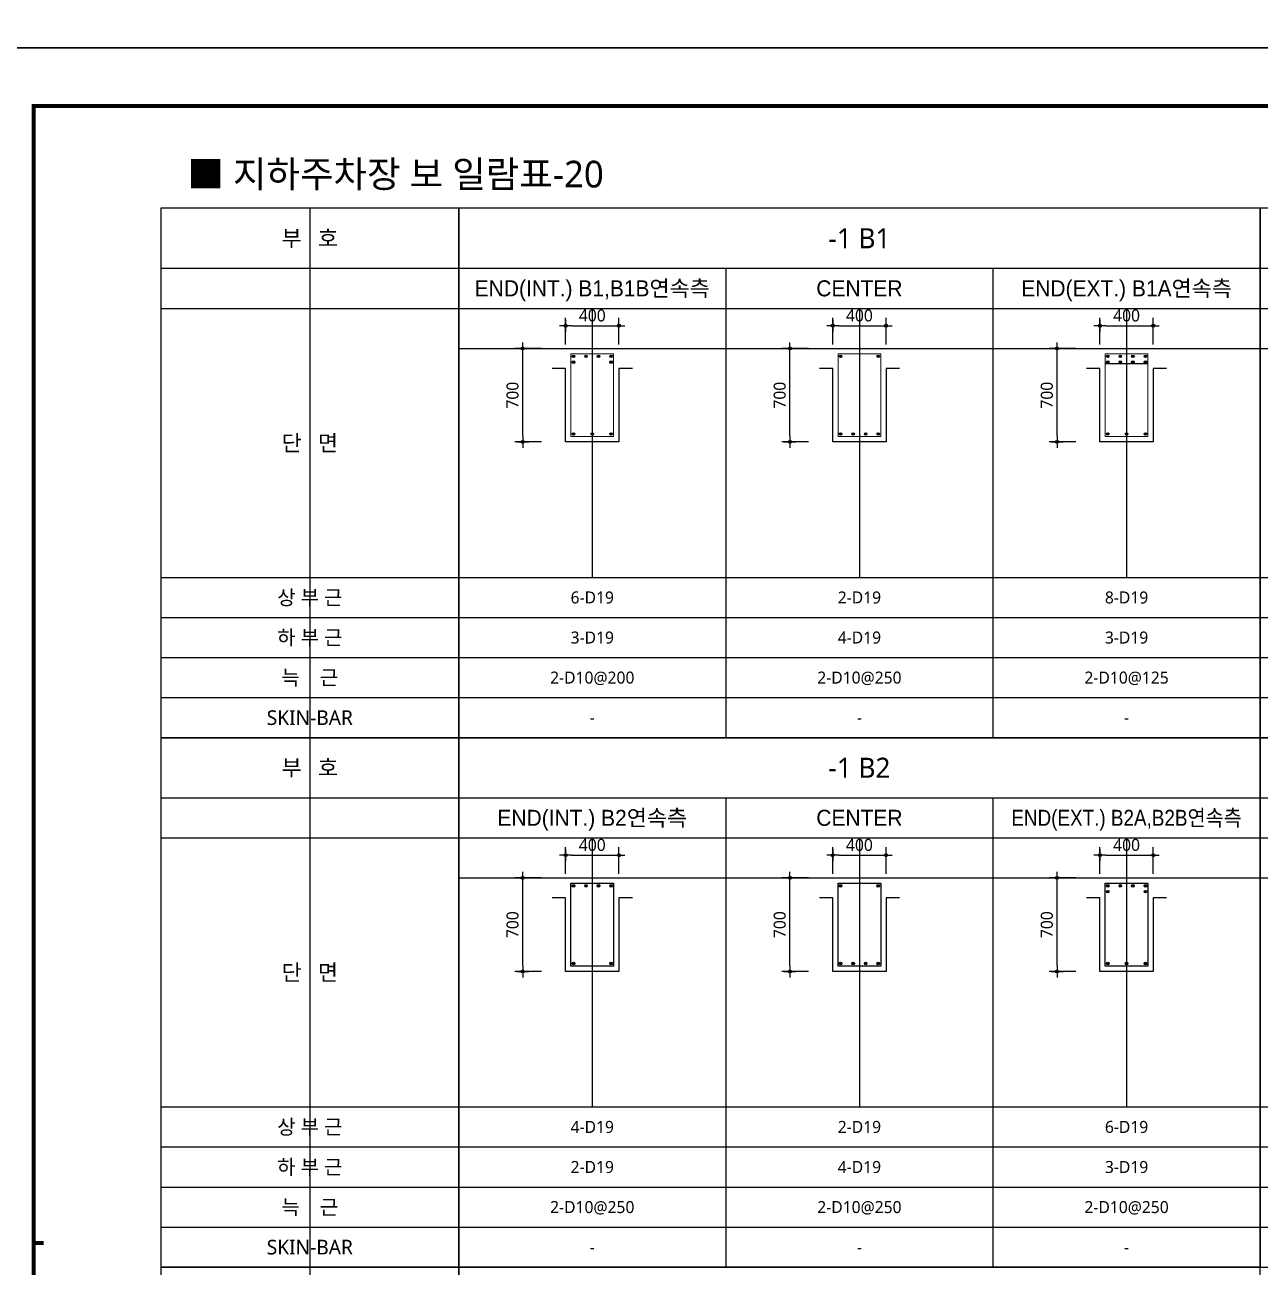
# Model space of a CAD drawing. Header units: millimetres. Extents: x 0 to 252030, y -124740 to 196020.
# Drawn here: x 25705 to 34953, y 97790 to 107092 of the extents above; entities that cross this region are included whole.
import ezdxf
from ezdxf.enums import TextEntityAlignment as Align

# ---------------------------------------------------------------- set-up
doc = ezdxf.new("R2010")
doc.units = ezdxf.units.MM
doc.header["$LTSCALE"] = 30
doc.layers.get('DEFPOINTS').update_dxf_attribs({"color": 142})
for name, color, linetype in [('0-SEC1', 3, 'Continuous'), ('CON', 2, 'Continuous'), ('DIM', 7, 'Continuous'), ('ETC', 7, 'Continuous'), ('S-철근', 3, 'Continuous'), ('SHEET', 7, 'Continuous'), ('TEXT', 6, 'Continuous'), ('TXT', 3, 'Continuous'), ('XR-FORM_(도룡동)$0$Sheet', 7, 'Continuous')]:
    doc.layers.add(name, color=color, linetype=linetype)
doc.layers.add('Stirrup', color=1, linetype='Continuous', lineweight=0)
doc.styles.get("Standard").update_dxf_attribs({"font": 'malgun.ttf'})
doc.styles.add('돋움', font='Dotum.ttf')
doc.styles.add('맑은 고딕', font='malgun.ttf')
doc.dimstyles.new('30NDIM', dxfattribs={"dimscale": 50, "dimtxt": 3, "dimasz": 1.5, "dimexe": 2, "dimexo": 6, "dimgap": 1, "dimtad": 1, "dimdec": 0, "dimrnd": 0.25, "dimzin": 0, "dimdsep": 46, "dimtxsty": 'Standard', "dimblk": 'Z_DOT', "dimcen": 5, "dimclrd": 256, "dimclre": 256, "dimclrt": 3, "dimadec": 0, "dimazin": 0, "dimtm": 1e-09, "dimtfac": 1, "dimtdec": 0, "dimtix": 1, "dimtmove": 2, "dimatfit": 1, "dimldrblk": 'Z_DOT', "dimfxl": 1, "dimtolj": 1, "dimtzin": 0, "dimarcsym": 0})

# ---------------------------------------------------------------- blocks, each defined once
blk = doc.blocks.new('XR-FORM_(도룡동)$0$S')
at = {"layer": 'XR-FORM_(도룡동)$0$Sheet', "const_width": 100}
blk.add_lwpolyline([(1850, 57950), (82250, 57950), (82250, 1200), (1850, 1200)], close=True, dxfattribs=at)
at = {"layer": 'XR-FORM_(도룡동)$0$Sheet', "linetype": 'Continuous', "const_width": 100}
blk.add_lwpolyline([(2100, 29575), (1850, 29575)], dxfattribs=at)
blk = doc.blocks.new('XR-FORM_(도룡동)', base_point=(101.33, -56114.51))
at = {"layer": 'DEFPOINTS'}
blk.add_lwpolyline([(0, 0), (420, 0), (420, 297), (0, 297)], close=True, dxfattribs=at)
at = {"xscale": 0.005, "yscale": 0.005, "zscale": 0.005}
blk.add_blockref('XR-FORM_(도룡동)$0$S', (-0.25, 0), dxfattribs=at)
blk = doc.blocks.new('*U160')
at = {"layer": 'DEFPOINTS'}
for p, q in [((-1114.5, 5286), (-1114.5, 1321.5)), ((-2229, 4536), (0, 4536))]:
    blk.add_line(p, q, dxfattribs=at)
at = {"layer": 'SHEET'}
blk.add_line((-2229, 4836), (0, 4836), dxfattribs=at)
at = {"layer": 'SHEET', "color": 6}
for p, q in [((-2229, 2521.5), (0, 2521.5)), ((-2229, 2221.5), (0, 2221.5)), ((-2229, 1921.5), (0, 1921.5)), ((-2229, 1621.5), (0, 1621.5))]:
    blk.add_line(p, q, dxfattribs=at)
at = {"layer": 'SHEET'}
blk.add_lwpolyline([(0, 5286), (-2229, 5286), (-2229, 1321.5), (0, 1321.5)], close=True, dxfattribs=at)
at = {"layer": 'TXT', "style": '맑은 고딕'}
for s, height, p in [('부   호', 120, (-1114.5, 5061)), ('단   면', 120, (-1114.5, 3528.7)), ('상 부 근', 110, (-1114.5, 2371.5)), ('하 부 근', 110, (-1114.5, 2071.5)), ('늑    근', 110, (-1114.5, 1771.5)), ('SKIN-BAR', 110, (-1114.5, 1471.5))]:
    blk.add_text(s, height=height, dxfattribs=at).set_placement(p, align=Align.MIDDLE_CENTER)
blk = doc.blocks.new('4등분')
at = {"layer": 'DEFPOINTS'}
for p, q in [((1000, 3214.5), (1000, 1200)), ((3000, 3214.5), (3000, 1200)), ((5000, 3214.5), (5000, 1200)), ((0, 2914.5), (6000, 2914.5))]:
    blk.add_line(p, q, dxfattribs=at)
at = {"layer": 'SHEET'}
blk.add_line((0, 3514.5), (6000, 3514.5), dxfattribs=at)
at = {"layer": 'SHEET', "color": 6}
for p, q in [((2000, 3514.5), (2000, 0)), ((4000, 3514.5), (4000, 0)), ((0, 3214.5), (6000, 3214.5)), ((0, 1200), (6000, 1200)), ((0, 900), (6000, 900)), ((0, 600), (6000, 600)), ((0, 300), (6000, 300))]:
    blk.add_line(p, q, dxfattribs=at)
at = {"layer": 'SHEET'}
blk.add_lwpolyline([(6000, 3964.5), (0, 3964.5), (0, 0), (6000, 0)], close=True, dxfattribs=at)
blk = doc.blocks.new('Z_DOT')
at = {"layer": 'DIM', "color": 0}
for p, q in [((-1, 0), (1, 0)), ((0, -1), (0, 1))]:
    blk.add_line(p, q, dxfattribs=at)
for radius in [0.25, 0.125]:
    blk.add_circle((0, 0), radius, dxfattribs=at)
blk = doc.blocks.new('*D745')
at = {"layer": 'DEFPOINTS', "color": 0, "transparency": 16777216}
for p in [(30153, 104839.7), (29753, 104519.5), (30153, 104519.5)]:
    blk.add_point(p, dxfattribs=at)
at = {"layer": 'DIM', "lineweight": -2, "transparency": 16777216}
for p, q in [((29753, 104699.5), (29753, 104899.7)), ((29798, 104839.7), (30108, 104839.7)), ((30153, 104699.5), (30153, 104899.7))]:
    blk.add_line(p, q, dxfattribs=at)
at = {"layer": 'DIM', "lineweight": -2, "transparency": 16777216, "xscale": 45, "yscale": 45, "zscale": 45, "rotation": 180}
blk.add_blockref('Z_DOT', (29753, 104839.7), dxfattribs=at)
at = {"layer": 'DIM', "lineweight": -2, "transparency": 16777216, "xscale": 45, "yscale": 45, "zscale": 45}
blk.add_blockref('Z_DOT', (30153, 104839.7), dxfattribs=at)
at = {"layer": 'DIM', "color": 3, "transparency": 16777216, "insert": (29953, 104916.1), "char_height": 90, "attachment_point": 5}
blk.add_mtext('\\A1;400', dxfattribs=at)
blk = doc.blocks.new('*D746')
at = {"layer": 'DEFPOINTS', "color": 0, "transparency": 16777216}
for p in [(29432.8, 104669.5), (29753, 104669.5), (29753, 103969.5)]:
    blk.add_point(p, dxfattribs=at)
at = {"layer": 'DIM', "lineweight": -2, "transparency": 16777216}
for p, q in [((29573, 104669.5), (29372.8, 104669.5)), ((29432.8, 104014.5), (29432.8, 104624.5)), ((29573, 103969.5), (29372.8, 103969.5))]:
    blk.add_line(p, q, dxfattribs=at)
at = {"layer": 'DIM', "lineweight": -2, "transparency": 16777216, "xscale": 45, "yscale": 45, "zscale": 45}
for p, rotation in [((29432.8, 104669.5), 90), ((29432.8, 103969.5), 270)]:
    blk.add_blockref('Z_DOT', p, dxfattribs=dict(at, rotation=rotation))
at = {"layer": 'DIM', "color": 3, "transparency": 16777216, "insert": (29356.4, 104319.5), "char_height": 90, "attachment_point": 5, "rotation": 90}
blk.add_mtext('\\A1;700', dxfattribs=at)
blk = doc.blocks.new('*D747')
at = {"layer": 'DEFPOINTS', "color": 0, "transparency": 16777216}
for p in [(32153, 104839.7), (31753, 104519.5), (32153, 104519.5)]:
    blk.add_point(p, dxfattribs=at)
at = {"layer": 'DIM', "lineweight": -2, "transparency": 16777216}
for p, q in [((31753, 104699.5), (31753, 104899.7)), ((31798, 104839.7), (32108, 104839.7)), ((32153, 104699.5), (32153, 104899.7))]:
    blk.add_line(p, q, dxfattribs=at)
at = {"layer": 'DIM', "lineweight": -2, "transparency": 16777216, "xscale": 45, "yscale": 45, "zscale": 45, "rotation": 180}
blk.add_blockref('Z_DOT', (31753, 104839.7), dxfattribs=at)
at = {"layer": 'DIM', "lineweight": -2, "transparency": 16777216, "xscale": 45, "yscale": 45, "zscale": 45}
blk.add_blockref('Z_DOT', (32153, 104839.7), dxfattribs=at)
at = {"layer": 'DIM', "color": 3, "transparency": 16777216, "insert": (31953, 104916.1), "char_height": 90, "attachment_point": 5}
blk.add_mtext('\\A1;400', dxfattribs=at)
blk = doc.blocks.new('*D748')
at = {"layer": 'DEFPOINTS', "color": 0, "transparency": 16777216}
for p in [(31432.8, 104669.5), (31753, 104669.5), (31753, 103969.5)]:
    blk.add_point(p, dxfattribs=at)
at = {"layer": 'DIM', "lineweight": -2, "transparency": 16777216}
for p, q in [((31573, 104669.5), (31372.8, 104669.5)), ((31432.8, 104014.5), (31432.8, 104624.5)), ((31573, 103969.5), (31372.8, 103969.5))]:
    blk.add_line(p, q, dxfattribs=at)
at = {"layer": 'DIM', "lineweight": -2, "transparency": 16777216, "xscale": 45, "yscale": 45, "zscale": 45}
for p, rotation in [((31432.8, 104669.5), 90), ((31432.8, 103969.5), 270)]:
    blk.add_blockref('Z_DOT', p, dxfattribs=dict(at, rotation=rotation))
at = {"layer": 'DIM', "color": 3, "transparency": 16777216, "insert": (31356.4, 104319.5), "char_height": 90, "attachment_point": 5, "rotation": 90}
blk.add_mtext('\\A1;700', dxfattribs=at)
blk = doc.blocks.new('*D749')
at = {"layer": 'DEFPOINTS', "color": 0, "transparency": 16777216}
for p in [(34153, 104839.7), (33753, 104519.5), (34153, 104519.5)]:
    blk.add_point(p, dxfattribs=at)
at = {"layer": 'DIM', "lineweight": -2, "transparency": 16777216}
for p, q in [((33753, 104699.5), (33753, 104899.7)), ((33798, 104839.7), (34108, 104839.7)), ((34153, 104699.5), (34153, 104899.7))]:
    blk.add_line(p, q, dxfattribs=at)
at = {"layer": 'DIM', "lineweight": -2, "transparency": 16777216, "xscale": 45, "yscale": 45, "zscale": 45, "rotation": 180}
blk.add_blockref('Z_DOT', (33753, 104839.7), dxfattribs=at)
at = {"layer": 'DIM', "lineweight": -2, "transparency": 16777216, "xscale": 45, "yscale": 45, "zscale": 45}
blk.add_blockref('Z_DOT', (34153, 104839.7), dxfattribs=at)
at = {"layer": 'DIM', "color": 3, "transparency": 16777216, "insert": (33953, 104916.1), "char_height": 90, "attachment_point": 5}
blk.add_mtext('\\A1;400', dxfattribs=at)
blk = doc.blocks.new('*D750')
at = {"layer": 'DEFPOINTS', "color": 0, "transparency": 16777216}
for p in [(33432.8, 104669.5), (33753, 104669.5), (33753, 103969.5)]:
    blk.add_point(p, dxfattribs=at)
at = {"layer": 'DIM', "lineweight": -2, "transparency": 16777216}
for p, q in [((33573, 104669.5), (33372.8, 104669.5)), ((33432.8, 104014.5), (33432.8, 104624.5)), ((33573, 103969.5), (33372.8, 103969.5))]:
    blk.add_line(p, q, dxfattribs=at)
at = {"layer": 'DIM', "lineweight": -2, "transparency": 16777216, "xscale": 45, "yscale": 45, "zscale": 45}
for p, rotation in [((33432.8, 104669.5), 90), ((33432.8, 103969.5), 270)]:
    blk.add_blockref('Z_DOT', p, dxfattribs=dict(at, rotation=rotation))
at = {"layer": 'DIM', "color": 3, "transparency": 16777216, "insert": (33356.4, 104319.5), "char_height": 90, "attachment_point": 5, "rotation": 90}
blk.add_mtext('\\A1;700', dxfattribs=at)
blk = doc.blocks.new('*D759')
at = {"layer": 'DEFPOINTS', "color": 0, "transparency": 16777216}
for p in [(30153, 100875.2), (29753, 100555), (30153, 100555)]:
    blk.add_point(p, dxfattribs=at)
at = {"layer": 'DIM', "lineweight": -2, "transparency": 16777216}
for p, q in [((29753, 100735), (29753, 100935.2)), ((30153, 100735), (30153, 100935.2)), ((29798, 100875.2), (30108, 100875.2))]:
    blk.add_line(p, q, dxfattribs=at)
at = {"layer": 'DIM', "lineweight": -2, "transparency": 16777216, "xscale": 45, "yscale": 45, "zscale": 45, "rotation": 180}
blk.add_blockref('Z_DOT', (29753, 100875.2), dxfattribs=at)
at = {"layer": 'DIM', "lineweight": -2, "transparency": 16777216, "xscale": 45, "yscale": 45, "zscale": 45}
blk.add_blockref('Z_DOT', (30153, 100875.2), dxfattribs=at)
at = {"layer": 'DIM', "color": 3, "transparency": 16777216, "insert": (29953, 100951.6), "char_height": 90, "attachment_point": 5}
blk.add_mtext('\\A1;400', dxfattribs=at)
blk = doc.blocks.new('*D760')
at = {"layer": 'DEFPOINTS', "color": 0, "transparency": 16777216}
for p in [(29432.8, 100705), (29753, 100705), (29753, 100005)]:
    blk.add_point(p, dxfattribs=at)
at = {"layer": 'DIM', "lineweight": -2, "transparency": 16777216}
for p, q in [((29573, 100705), (29372.8, 100705)), ((29432.8, 100050), (29432.8, 100660)), ((29573, 100005), (29372.8, 100005))]:
    blk.add_line(p, q, dxfattribs=at)
at = {"layer": 'DIM', "lineweight": -2, "transparency": 16777216, "xscale": 45, "yscale": 45, "zscale": 45}
for p, rotation in [((29432.8, 100705), 90), ((29432.8, 100005), 270)]:
    blk.add_blockref('Z_DOT', p, dxfattribs=dict(at, rotation=rotation))
at = {"layer": 'DIM', "color": 3, "transparency": 16777216, "insert": (29356.4, 100355), "char_height": 90, "attachment_point": 5, "rotation": 90}
blk.add_mtext('\\A1;700', dxfattribs=at)
blk = doc.blocks.new('*D761')
at = {"layer": 'DEFPOINTS', "color": 0, "transparency": 16777216}
for p in [(32153, 100875.2), (31753, 100555), (32153, 100555)]:
    blk.add_point(p, dxfattribs=at)
at = {"layer": 'DIM', "lineweight": -2, "transparency": 16777216}
for p, q in [((31753, 100735), (31753, 100935.2)), ((32153, 100735), (32153, 100935.2)), ((31798, 100875.2), (32108, 100875.2))]:
    blk.add_line(p, q, dxfattribs=at)
at = {"layer": 'DIM', "lineweight": -2, "transparency": 16777216, "xscale": 45, "yscale": 45, "zscale": 45, "rotation": 180}
blk.add_blockref('Z_DOT', (31753, 100875.2), dxfattribs=at)
at = {"layer": 'DIM', "lineweight": -2, "transparency": 16777216, "xscale": 45, "yscale": 45, "zscale": 45}
blk.add_blockref('Z_DOT', (32153, 100875.2), dxfattribs=at)
at = {"layer": 'DIM', "color": 3, "transparency": 16777216, "insert": (31953, 100951.6), "char_height": 90, "attachment_point": 5}
blk.add_mtext('\\A1;400', dxfattribs=at)
blk = doc.blocks.new('*D762')
at = {"layer": 'DEFPOINTS', "color": 0, "transparency": 16777216}
for p in [(31432.8, 100705), (31753, 100705), (31753, 100005)]:
    blk.add_point(p, dxfattribs=at)
at = {"layer": 'DIM', "lineweight": -2, "transparency": 16777216}
for p, q in [((31573, 100705), (31372.8, 100705)), ((31432.8, 100050), (31432.8, 100660)), ((31573, 100005), (31372.8, 100005))]:
    blk.add_line(p, q, dxfattribs=at)
at = {"layer": 'DIM', "lineweight": -2, "transparency": 16777216, "xscale": 45, "yscale": 45, "zscale": 45}
for p, rotation in [((31432.8, 100705), 90), ((31432.8, 100005), 270)]:
    blk.add_blockref('Z_DOT', p, dxfattribs=dict(at, rotation=rotation))
at = {"layer": 'DIM', "color": 3, "transparency": 16777216, "insert": (31356.4, 100355), "char_height": 90, "attachment_point": 5, "rotation": 90}
blk.add_mtext('\\A1;700', dxfattribs=at)
blk = doc.blocks.new('*D763')
at = {"layer": 'DEFPOINTS', "color": 0, "transparency": 16777216}
for p in [(34153, 100875.2), (33753, 100555), (34153, 100555)]:
    blk.add_point(p, dxfattribs=at)
at = {"layer": 'DIM', "lineweight": -2, "transparency": 16777216}
for p, q in [((33753, 100735), (33753, 100935.2)), ((34153, 100735), (34153, 100935.2)), ((33798, 100875.2), (34108, 100875.2))]:
    blk.add_line(p, q, dxfattribs=at)
at = {"layer": 'DIM', "lineweight": -2, "transparency": 16777216, "xscale": 45, "yscale": 45, "zscale": 45, "rotation": 180}
blk.add_blockref('Z_DOT', (33753, 100875.2), dxfattribs=at)
at = {"layer": 'DIM', "lineweight": -2, "transparency": 16777216, "xscale": 45, "yscale": 45, "zscale": 45}
blk.add_blockref('Z_DOT', (34153, 100875.2), dxfattribs=at)
at = {"layer": 'DIM', "color": 3, "transparency": 16777216, "insert": (33953, 100951.6), "char_height": 90, "attachment_point": 5}
blk.add_mtext('\\A1;400', dxfattribs=at)
blk = doc.blocks.new('*D764')
at = {"layer": 'DEFPOINTS', "color": 0, "transparency": 16777216}
for p in [(33432.8, 100705), (33753, 100705), (33753, 100005)]:
    blk.add_point(p, dxfattribs=at)
at = {"layer": 'DIM', "lineweight": -2, "transparency": 16777216}
for p, q in [((33573, 100705), (33372.8, 100705)), ((33432.8, 100050), (33432.8, 100660)), ((33573, 100005), (33372.8, 100005))]:
    blk.add_line(p, q, dxfattribs=at)
at = {"layer": 'DIM', "lineweight": -2, "transparency": 16777216, "xscale": 45, "yscale": 45, "zscale": 45}
for p, rotation in [((33432.8, 100705), 90), ((33432.8, 100005), 270)]:
    blk.add_blockref('Z_DOT', p, dxfattribs=dict(at, rotation=rotation))
at = {"layer": 'DIM', "color": 3, "transparency": 16777216, "insert": (33356.4, 100355), "char_height": 90, "attachment_point": 5, "rotation": 90}
blk.add_mtext('\\A1;700', dxfattribs=at)

msp = doc.modelspace()

# ---------------------------------------------------------------- hatches: boundary and pattern name
at = {"layer": 'S-철근'}
h = msp.add_hatch(color=256, dxfattribs=at)
edge = h.paths.add_edge_path()
edge.add_arc((29812.08013, 104610.41992), 9.55, 0, 180)
edge.add_arc((29812.08013, 104610.41992), 9.55, 180, 360)
h = msp.add_hatch(color=256, dxfattribs=at)
edge = h.paths.add_edge_path()
edge.add_arc((29812.08013, 104566.31992), 9.55, 0, 180)
edge.add_arc((29812.08013, 104566.31992), 9.55, 180, 360)
h = msp.add_hatch(color=256, dxfattribs=at)
edge = h.paths.add_edge_path()
edge.add_arc((29906.0268, 104610.41992), 9.55, 0, 180)
edge.add_arc((29906.0268, 104610.41992), 9.55, 180, 360)
h = msp.add_hatch(color=256, dxfattribs=at)
edge = h.paths.add_edge_path()
edge.add_arc((29999.97347, 104610.41992), 9.55, 0, 180)
edge.add_arc((29999.97347, 104610.41992), 9.55, 180, 360)
h = msp.add_hatch(color=256, dxfattribs=at)
edge = h.paths.add_edge_path()
edge.add_arc((30093.92013, 104610.41992), 9.55, 0, 180)
edge.add_arc((30093.92013, 104610.41992), 9.55, 180, 360)
h = msp.add_hatch(color=256, dxfattribs=at)
edge = h.paths.add_edge_path()
edge.add_arc((30093.92013, 104566.31992), 9.55, 0, 180)
edge.add_arc((30093.92013, 104566.31992), 9.55, 180, 360)
h = msp.add_hatch(color=256, dxfattribs=at)
edge = h.paths.add_edge_path()
edge.add_arc((31812.08013, 104610.41992), 9.55, 0, 180)
edge.add_arc((31812.08013, 104610.41992), 9.55, 180, 360)
h = msp.add_hatch(color=256, dxfattribs=at)
edge = h.paths.add_edge_path()
edge.add_arc((32093.92013, 104610.41992), 9.55, 0, 180)
edge.add_arc((32093.92013, 104610.41992), 9.55, 180, 360)
h = msp.add_hatch(color=256, dxfattribs=at)
edge = h.paths.add_edge_path()
edge.add_arc((33812.08013, 104610.41992), 9.55, 0, 180)
edge.add_arc((33812.08013, 104610.41992), 9.55, 180, 360)
h = msp.add_hatch(color=256, dxfattribs=at)
edge = h.paths.add_edge_path()
edge.add_arc((33812.08013, 104566.31992), 9.55, 0, 180)
edge.add_arc((33812.08013, 104566.31992), 9.55, 180, 360)
h = msp.add_hatch(color=256, dxfattribs=at)
edge = h.paths.add_edge_path()
edge.add_arc((33906.0268, 104610.41992), 9.55, 0, 180)
edge.add_arc((33906.0268, 104610.41992), 9.55, 180, 360)
h = msp.add_hatch(color=256, dxfattribs=at)
edge = h.paths.add_edge_path()
edge.add_arc((33906.0268, 104566.31992), 9.55, 0, 180)
edge.add_arc((33906.0268, 104566.31992), 9.55, 180, 360)
h = msp.add_hatch(color=256, dxfattribs=at)
edge = h.paths.add_edge_path()
edge.add_arc((33999.97347, 104610.41992), 9.55, 0, 180)
edge.add_arc((33999.97347, 104610.41992), 9.55, 180, 360)
h = msp.add_hatch(color=256, dxfattribs=at)
edge = h.paths.add_edge_path()
edge.add_arc((33999.97347, 104566.31992), 9.55, 0, 180)
edge.add_arc((33999.97347, 104566.31992), 9.55, 180, 360)
h = msp.add_hatch(color=256, dxfattribs=at)
edge = h.paths.add_edge_path()
edge.add_arc((34093.92013, 104610.41992), 9.55, 0, 180)
edge.add_arc((34093.92013, 104610.41992), 9.55, 180, 360)
h = msp.add_hatch(color=256, dxfattribs=at)
edge = h.paths.add_edge_path()
edge.add_arc((34093.92013, 104566.31992), 9.55, 0, 180)
edge.add_arc((34093.92013, 104566.31992), 9.55, 180, 360)
h = msp.add_hatch(color=256, dxfattribs=at)
edge = h.paths.add_edge_path()
edge.add_arc((29812.08013, 104028.57992), 9.55, 0, 180)
edge.add_arc((29812.08013, 104028.57992), 9.55, 180, 360)
h = msp.add_hatch(color=256, dxfattribs=at)
edge = h.paths.add_edge_path()
edge.add_arc((29953.00013, 104028.57992), 9.55, 0, 180)
edge.add_arc((29953.00013, 104028.57992), 9.55, 180, 360)
h = msp.add_hatch(color=256, dxfattribs=at)
edge = h.paths.add_edge_path()
edge.add_arc((30093.92013, 104028.57992), 9.55, 0, 180)
edge.add_arc((30093.92013, 104028.57992), 9.55, 180, 360)
h = msp.add_hatch(color=256, dxfattribs=at)
edge = h.paths.add_edge_path()
edge.add_arc((31812.08013, 104028.57992), 9.55, 0, 180)
edge.add_arc((31812.08013, 104028.57992), 9.55, 180, 360)
h = msp.add_hatch(color=256, dxfattribs=at)
edge = h.paths.add_edge_path()
edge.add_arc((31906.0268, 104028.57992), 9.55, 0, 180)
edge.add_arc((31906.0268, 104028.57992), 9.55, 180, 360)
h = msp.add_hatch(color=256, dxfattribs=at)
edge = h.paths.add_edge_path()
edge.add_arc((31999.97347, 104028.57992), 9.55, 0, 180)
edge.add_arc((31999.97347, 104028.57992), 9.55, 180, 360)
h = msp.add_hatch(color=256, dxfattribs=at)
edge = h.paths.add_edge_path()
edge.add_arc((32093.92013, 104028.57992), 9.55, 0, 180)
edge.add_arc((32093.92013, 104028.57992), 9.55, 180, 360)
h = msp.add_hatch(color=256, dxfattribs=at)
edge = h.paths.add_edge_path()
edge.add_arc((33812.08013, 104028.57992), 9.55, 0, 180)
edge.add_arc((33812.08013, 104028.57992), 9.55, 180, 360)
h = msp.add_hatch(color=256, dxfattribs=at)
edge = h.paths.add_edge_path()
edge.add_arc((33953.00013, 104028.57992), 9.55, 0, 180)
edge.add_arc((33953.00013, 104028.57992), 9.55, 180, 360)
h = msp.add_hatch(color=256, dxfattribs=at)
edge = h.paths.add_edge_path()
edge.add_arc((34093.92013, 104028.57992), 9.55, 0, 180)
edge.add_arc((34093.92013, 104028.57992), 9.55, 180, 360)
h = msp.add_hatch(color=256, dxfattribs=at)
edge = h.paths.add_edge_path()
edge.add_arc((29812.08013, 100645.91992), 9.55, 0, 180)
edge.add_arc((29812.08013, 100645.91992), 9.55, 180, 360)
h = msp.add_hatch(color=256, dxfattribs=at)
edge = h.paths.add_edge_path()
edge.add_arc((29906.0268, 100645.91992), 9.55, 0, 180)
edge.add_arc((29906.0268, 100645.91992), 9.55, 180, 360)
h = msp.add_hatch(color=256, dxfattribs=at)
edge = h.paths.add_edge_path()
edge.add_arc((29999.97347, 100645.91992), 9.55, 0, 180)
edge.add_arc((29999.97347, 100645.91992), 9.55, 180, 360)
h = msp.add_hatch(color=256, dxfattribs=at)
edge = h.paths.add_edge_path()
edge.add_arc((30093.92013, 100645.91992), 9.55, 0, 180)
edge.add_arc((30093.92013, 100645.91992), 9.55, 180, 360)
h = msp.add_hatch(color=256, dxfattribs=at)
edge = h.paths.add_edge_path()
edge.add_arc((31812.08013, 100645.91992), 9.55, 0, 180)
edge.add_arc((31812.08013, 100645.91992), 9.55, 180, 360)
h = msp.add_hatch(color=256, dxfattribs=at)
edge = h.paths.add_edge_path()
edge.add_arc((32093.92013, 100645.91992), 9.55, 0, 180)
edge.add_arc((32093.92013, 100645.91992), 9.55, 180, 360)
h = msp.add_hatch(color=256, dxfattribs=at)
edge = h.paths.add_edge_path()
edge.add_arc((33812.08013, 100645.91992), 9.55, 0, 180)
edge.add_arc((33812.08013, 100645.91992), 9.55, 180, 360)
h = msp.add_hatch(color=256, dxfattribs=at)
edge = h.paths.add_edge_path()
edge.add_arc((33906.0268, 100645.91992), 9.55, 0, 180)
edge.add_arc((33906.0268, 100645.91992), 9.55, 180, 360)
h = msp.add_hatch(color=256, dxfattribs=at)
edge = h.paths.add_edge_path()
edge.add_arc((33999.97347, 100645.91992), 9.55, 0, 180)
edge.add_arc((33999.97347, 100645.91992), 9.55, 180, 360)
h = msp.add_hatch(color=256, dxfattribs=at)
edge = h.paths.add_edge_path()
edge.add_arc((34093.92013, 100645.91992), 9.55, 0, 180)
edge.add_arc((34093.92013, 100645.91992), 9.55, 180, 360)
h = msp.add_hatch(color=256, dxfattribs=at)
edge = h.paths.add_edge_path()
edge.add_arc((33812.08013, 100601.81992), 9.55, 0, 180)
edge.add_arc((33812.08013, 100601.81992), 9.55, 180, 360)
h = msp.add_hatch(color=256, dxfattribs=at)
edge = h.paths.add_edge_path()
edge.add_arc((34093.92013, 100601.81992), 9.55, 0, 180)
edge.add_arc((34093.92013, 100601.81992), 9.55, 180, 360)
h = msp.add_hatch(color=256, dxfattribs=at)
edge = h.paths.add_edge_path()
edge.add_arc((29812.08013, 100064.07992), 9.55, 0, 180)
edge.add_arc((29812.08013, 100064.07992), 9.55, 180, 360)
h = msp.add_hatch(color=256, dxfattribs=at)
edge = h.paths.add_edge_path()
edge.add_arc((30093.92013, 100064.07992), 9.55, 0, 180)
edge.add_arc((30093.92013, 100064.07992), 9.55, 180, 360)
h = msp.add_hatch(color=256, dxfattribs=at)
edge = h.paths.add_edge_path()
edge.add_arc((31812.08013, 100064.07992), 9.55, 0, 180)
edge.add_arc((31812.08013, 100064.07992), 9.55, 180, 360)
h = msp.add_hatch(color=256, dxfattribs=at)
edge = h.paths.add_edge_path()
edge.add_arc((31906.0268, 100064.07992), 9.55, 0, 180)
edge.add_arc((31906.0268, 100064.07992), 9.55, 180, 360)
h = msp.add_hatch(color=256, dxfattribs=at)
edge = h.paths.add_edge_path()
edge.add_arc((31999.97347, 100064.07992), 9.55, 0, 180)
edge.add_arc((31999.97347, 100064.07992), 9.55, 180, 360)
h = msp.add_hatch(color=256, dxfattribs=at)
edge = h.paths.add_edge_path()
edge.add_arc((32093.92013, 100064.07992), 9.55, 0, 180)
edge.add_arc((32093.92013, 100064.07992), 9.55, 180, 360)
h = msp.add_hatch(color=256, dxfattribs=at)
edge = h.paths.add_edge_path()
edge.add_arc((33812.08013, 100064.07992), 9.55, 0, 180)
edge.add_arc((33812.08013, 100064.07992), 9.55, 180, 360)
h = msp.add_hatch(color=256, dxfattribs=at)
edge = h.paths.add_edge_path()
edge.add_arc((33953.00013, 100064.07992), 9.55, 0, 180)
edge.add_arc((33953.00013, 100064.07992), 9.55, 180, 360)
h = msp.add_hatch(color=256, dxfattribs=at)
edge = h.paths.add_edge_path()
edge.add_arc((34093.92013, 100064.07992), 9.55, 0, 180)
edge.add_arc((34093.92013, 100064.07992), 9.55, 180, 360)

# ---------------------------------------------------------------- linework, layer by layer
at = {"layer": 'CON', "color": 8}
for p, q in [((29653.00013, 104669.49992), (30253.00013, 104669.49992)), ((31653.00013, 104669.49992), (32253.00013, 104669.49992)), ((33653.00013, 104669.49992), (34253.00013, 104669.49992)), ((29653.00013, 100704.99992), (30253.00013, 100704.99992)), ((31653.00013, 100704.99992), (32253.00013, 100704.99992)), ((33653.00013, 100704.99992), (34253.00013, 100704.99992))]:
    msp.add_line(p, q, dxfattribs=at)
for points in [[(30253.00013, 104519.49992), (30153.00013, 104519.49992), (30153.00013, 103969.49992), (29753.00013, 103969.49992), (29753.00013, 104519.49992), (29653.00013, 104519.49992)], [(32253.00013, 104519.49992), (32153.00013, 104519.49992), (32153.00013, 103969.49992), (31753.00013, 103969.49992), (31753.00013, 104519.49992), (31653.00013, 104519.49992)], [(34253.00013, 104519.49992), (34153.00013, 104519.49992), (34153.00013, 103969.49992), (33753.00013, 103969.49992), (33753.00013, 104519.49992), (33653.00013, 104519.49992)], [(30253.00013, 100554.99992), (30153.00013, 100554.99992), (30153.00013, 100004.99992), (29753.00013, 100004.99992), (29753.00013, 100554.99992), (29653.00013, 100554.99992)], [(32253.00013, 100554.99992), (32153.00013, 100554.99992), (32153.00013, 100004.99992), (31753.00013, 100004.99992), (31753.00013, 100554.99992), (31653.00013, 100554.99992)], [(34253.00013, 100554.99992), (34153.00013, 100554.99992), (34153.00013, 100004.99992), (33753.00013, 100004.99992), (33753.00013, 100554.99992), (33653.00013, 100554.99992)]]:
    msp.add_lwpolyline(points, dxfattribs=at)
at = {"layer": 'ETC', "color": 8}
msp.add_line((33793.00013, 104556.76992), (34113.00013, 104556.76992), dxfattribs=at)
at = {"layer": 'S-철근'}
for points in [[(29793.00013, 100044.99992), (29793.00013, 100664.99992), (30113.00013, 100664.99992), (30113.00013, 100044.99992), (29793.00013, 100044.99992)], [(31793.00013, 100044.99992), (31793.00013, 100664.99992), (32113.00013, 100664.99992), (32113.00013, 100044.99992), (31793.00013, 100044.99992)], [(33793.00013, 100044.99992), (33793.00013, 100664.99992), (34113.00013, 100664.99992), (34113.00013, 100044.99992), (33793.00013, 100044.99992)]]:
    msp.add_lwpolyline(points, dxfattribs=at)
for centre in [(29812.08013, 104610.41992), (29812.08013, 104566.31992), (29906.0268, 104610.41992), (29999.97347, 104610.41992), (30093.92013, 104610.41992), (30093.92013, 104566.31992), (31812.08013, 104610.41992), (32093.92013, 104610.41992), (33812.08013, 104610.41992), (33812.08013, 104566.31992), (33906.0268, 104610.41992), (33906.0268, 104566.31992), (33999.97347, 104610.41992), (33999.97347, 104566.31992), (34093.92013, 104610.41992), (34093.92013, 104566.31992), (29812.08013, 104028.57992), (29953.00013, 104028.57992), (30093.92013, 104028.57992), (31812.08013, 104028.57992), (31906.0268, 104028.57992), (31999.97347, 104028.57992), (32093.92013, 104028.57992), (33812.08013, 104028.57992), (33953.00013, 104028.57992), (34093.92013, 104028.57992), (29812.08013, 100645.91992), (29906.0268, 100645.91992), (29999.97347, 100645.91992), (30093.92013, 100645.91992), (31812.08013, 100645.91992), (32093.92013, 100645.91992), (33812.08013, 100645.91992), (33906.0268, 100645.91992), (33999.97347, 100645.91992), (34093.92013, 100645.91992), (33812.08013, 100601.81992), (34093.92013, 100601.81992), (29812.08013, 100064.07992), (30093.92013, 100064.07992), (31812.08013, 100064.07992), (31906.0268, 100064.07992), (31999.97347, 100064.07992), (32093.92013, 100064.07992), (33812.08013, 100064.07992), (33953.00013, 100064.07992), (34093.92013, 100064.07992)]:
    msp.add_circle(centre, 9.55, dxfattribs=at)
at = {"layer": 'Stirrup', "color": 3}
for points in [[(29793.00013, 104009.49992), (29793.00013, 104629.49992), (30113.00013, 104629.49992), (30113.00013, 104009.49992), (29793.00013, 104009.49992)], [(31793.00013, 104009.49992), (31793.00013, 104629.49992), (32113.00013, 104629.49992), (32113.00013, 104009.49992), (31793.00013, 104009.49992)], [(33793.00013, 104009.49992), (33793.00013, 104629.49992), (34113.00013, 104629.49992), (34113.00013, 104009.49992), (33793.00013, 104009.49992)]]:
    msp.add_lwpolyline(points, dxfattribs=at)

# ---------------------------------------------------------------- block references
for name, p in [('*U160', (28953.00013, 100433.49992)), ('4등분', (28953.00013, 101754.99992)), ('4등분', (34953.00013, 101754.99992)), ('*U160', (28953.00013, 96468.99992)), ('4등분', (28953.00013, 97790.49992)), ('4등분', (34953.00013, 97790.49992)), ('*U160', (28953.00013, 92504.49992)), ('4등분', (28953.00013, 93825.99992))]:
    msp.add_blockref(name, p)
at = {"layer": '0-SEC1', "xscale": 60, "yscale": 60, "zscale": 60}
for p in [(31310.02429, -3259950.57868), (31310.02429, -3277770.57868)]:
    msp.add_blockref('XR-FORM_(도룡동)', p, dxfattribs=at)

# ---------------------------------------------------------------- texts
at = {"layer": 'TEXT', "style": '맑은 고딕'}
msp.add_text('■ 지하주차장 보 일람표-20', height=200, dxfattribs=at).set_placement((26922.82534, 105974.96949), align=Align.MIDDLE_LEFT)
at = {"layer": 'TXT', "color": 2, "style": '맑은 고딕'}
for s, p in [('-1 B1', (31953.00013, 105494.49992)), ('-1 B2', (31953.00013, 101529.99992))]:
    msp.add_text(s, height=150, dxfattribs=at).set_placement(p, align=Align.MIDDLE_CENTER)
at = {"layer": 'TXT'}
for s, height, style, p in [('END(INT.) B1,B1B연속측', 120, '돋움', (29953.00013, 105119.49992)), ('CENTER', 120, '돋움', (31953.00013, 105119.49992)), ('END(EXT.) B1A연속측', 120, '돋움', (33953.00013, 105119.49992)), ('6-D19', 90, '맑은 고딕', (29953.00013, 102804.99992)), ('2-D19', 90, '맑은 고딕', (31953.00013, 102804.99992)), ('8-D19', 90, '맑은 고딕', (33953.00013, 102804.99992)), ('3-D19', 90, '맑은 고딕', (29953.00013, 102504.99992)), ('4-D19', 90, '맑은 고딕', (31953.00013, 102504.99992)), ('3-D19', 90, '맑은 고딕', (33953.00013, 102504.99992)), ('2-D10@200', 90, '맑은 고딕', (29953.00013, 102204.99992)), ('2-D10@250', 90, '맑은 고딕', (31953.00013, 102204.99992)), ('2-D10@125', 90, '맑은 고딕', (33953.00013, 102204.99992)), ('-', 90, '맑은 고딕', (29953.00013, 101904.99992)), ('-', 90, '맑은 고딕', (31953.00013, 101904.99992)), ('-', 90, '맑은 고딕', (33953.00013, 101904.99992)), ('END(INT.) B2연속측', 120, '돋움', (29953.00013, 101154.99992)), ('CENTER', 120, '돋움', (31953.00013, 101154.99992)), ('4-D19', 90, '맑은 고딕', (29953.00013, 98840.49992)), ('2-D19', 90, '맑은 고딕', (31953.00013, 98840.49992)), ('6-D19', 90, '맑은 고딕', (33953.00013, 98840.49992)), ('2-D19', 90, '맑은 고딕', (29953.00013, 98540.49992)), ('4-D19', 90, '맑은 고딕', (31953.00013, 98540.49992)), ('3-D19', 90, '맑은 고딕', (33953.00013, 98540.49992)), ('2-D10@250', 90, '맑은 고딕', (29953.00013, 98240.49992)), ('2-D10@250', 90, '맑은 고딕', (31953.00013, 98240.49992)), ('2-D10@250', 90, '맑은 고딕', (33953.00013, 98240.49992)), ('-', 90, '맑은 고딕', (29953.00013, 97940.49992)), ('-', 90, '맑은 고딕', (31953.00013, 97940.49992)), ('-', 90, '맑은 고딕', (33953.00013, 97940.49992))]:
    msp.add_text(s, height=height, dxfattribs=dict(at, style=style)).set_placement(p, align=Align.MIDDLE_CENTER)
at = {"layer": 'TXT', "style": '돋움', "width": 0.9}
msp.add_text('END(EXT.) B2A,B2B연속측', height=120, dxfattribs=at).set_placement((33953.00013, 101154.99992), align=Align.MIDDLE_CENTER)

# ---------------------------------------------------------------- dimensions: what is measured, and where the dimension line sits
at = {"layer": 'DIM'}
for base, p1, p2, picture, middle in [((30153.00013, 104839.65148), (29753.00013, 104519.49992), (30153.00013, 104519.49992), '*D745', (29953.00013, 104916.14945)), ((32153.00013, 104839.65148), (31753.00013, 104519.49992), (32153.00013, 104519.49992), '*D747', (31953.00013, 104916.14945)), ((34153.00013, 104839.65148), (33753.00013, 104519.49992), (34153.00013, 104519.49992), '*D749', (33953.00013, 104916.14945)), ((30153.00013, 100875.15148), (29753.00013, 100554.99992), (30153.00013, 100554.99992), '*D759', (29953.00013, 100951.64945)), ((32153.00013, 100875.15148), (31753.00013, 100554.99992), (32153.00013, 100554.99992), '*D761', (31953.00013, 100951.64945)), ((34153.00013, 100875.15148), (33753.00013, 100554.99992), (34153.00013, 100554.99992), '*D763', (33953.00013, 100951.64945))]:
    dim = msp.add_linear_dim(base=base, p1=p1, p2=p2, dimstyle='30NDIM', override={"dimscale": 30, "dimtxsty": 'Standard'}, dxfattribs=at)
    dim.commit()
    dim.dimension.update_dxf_attribs({"geometry": picture, "text_midpoint": middle})
for base, p1, p2, picture, middle in [((29432.84857, 104669.49992), (29753.00013, 103969.49992), (29753.00013, 104669.49992), '*D746', (29356.3506, 104319.49992)), ((31432.84857, 104669.49992), (31753.00013, 103969.49992), (31753.00013, 104669.49992), '*D748', (31356.3506, 104319.49992)), ((33432.84857, 104669.49992), (33753.00013, 103969.49992), (33753.00013, 104669.49992), '*D750', (33356.3506, 104319.49992)), ((29432.84857, 100704.99992), (29753.00013, 100004.99992), (29753.00013, 100704.99992), '*D760', (29356.3506, 100354.99992)), ((31432.84857, 100704.99992), (31753.00013, 100004.99992), (31753.00013, 100704.99992), '*D762', (31356.3506, 100354.99992)), ((33432.84857, 100704.99992), (33753.00013, 100004.99992), (33753.00013, 100704.99992), '*D764', (33356.3506, 100354.99992))]:
    dim = msp.add_linear_dim(base=base, p1=p1, p2=p2, angle=90, dimstyle='30NDIM', override={"dimscale": 30, "dimtxsty": 'Standard'}, dxfattribs=at)
    dim.commit()
    dim.dimension.update_dxf_attribs({"geometry": picture, "text_midpoint": middle})

doc.saveas('drawing.dxf')
